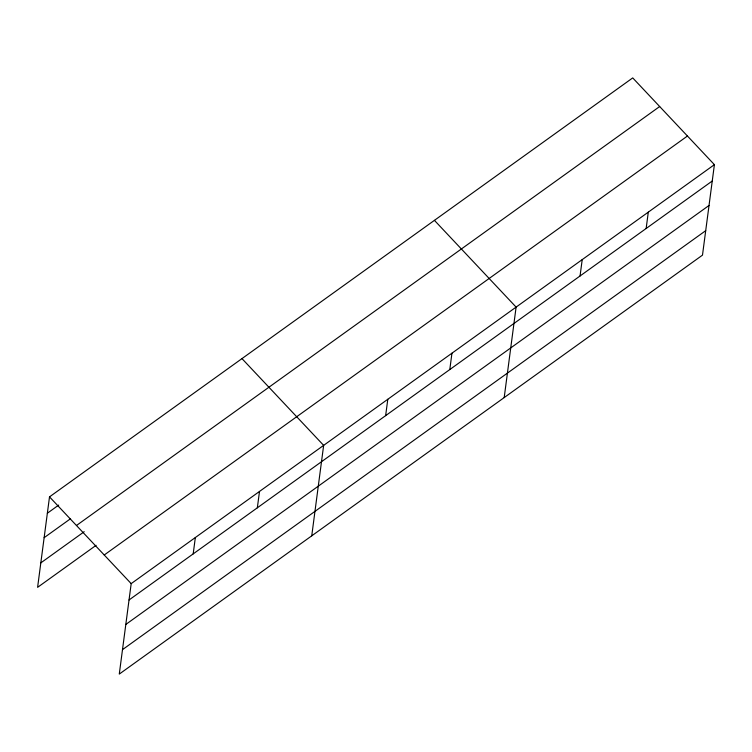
<?xml version="1.0" encoding="UTF-8"?>
<svg xmlns="http://www.w3.org/2000/svg" width="752" height="752" viewBox="0 0 752 752"><rect width="100%" height="100%" fill="white"/><g stroke="black" fill="none" stroke-linecap="round" stroke-linejoin="round"><path stroke-width="1.13" d="M714.4 164.66L131.186 583.627L119.277 674.093L702.49 255.135L714.4 164.66L632.723 77.907L49.51 496.865L37.6 587.34L96.096 545.322M193.189 553.895L195.341 537.539M257.344 507.816L259.496 491.451M311.742 535.838L323.651 445.372L241.975 358.61M385.644 415.64L387.797 399.284M449.799 369.552L451.952 353.196M504.197 397.582L516.107 307.107L434.43 220.355M580.055 275.984L582.208 259.628M646.147 228.505L648.299 212.139M47.357 513.231L58.675 505.09M44.133 537.68L70.556 518.711M76.46 525.498L659.673 106.53M40.824 562.881L84.215 531.702M104.237 554.995L687.45 136.027M129.034 599.983L712.247 181.016M125.819 624.442L709.023 205.475M122.501 649.643L705.705 230.676M49.51 496.865L131.186 583.627"/></g></svg>
